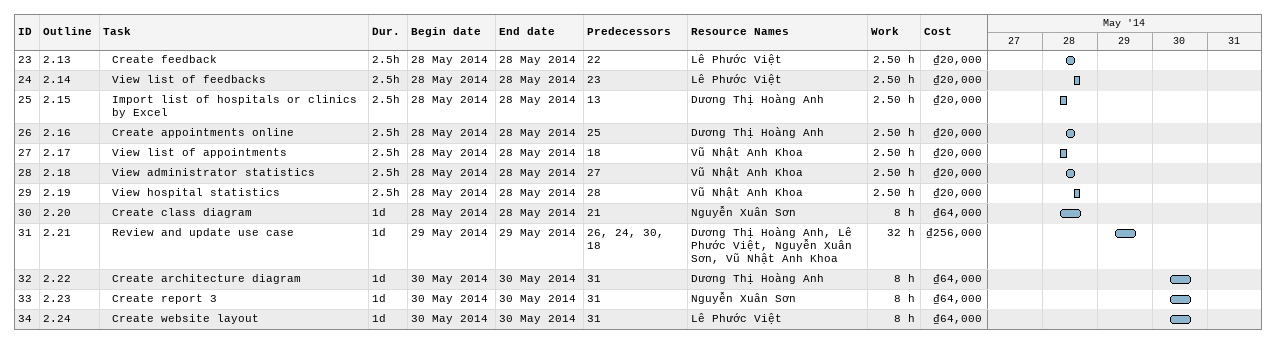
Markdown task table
| ID | WBS | Task | Duration | Start | Finish | Predecessors | Resources | Work (h) | Cost (₫) |
|---|---|---|---|---|---|---|---|---|---|
| 23 | 2.13 | Create feedback | 2.5h | 2014-05-28 | 2014-05-28 | 22 | Lê Phước Việt | 2.50 | 20000 |
| 24 | 2.14 | View list of feedbacks | 2.5h | 2014-05-28 | 2014-05-28 | 23 | Lê Phước Việt | 2.50 | 20000 |
| 25 | 2.15 | Import list of hospitals or clinics by Excel | 2.5h | 2014-05-28 | 2014-05-28 | 13 | Dương Thị Hoàng Anh | 2.50 | 20000 |
| 26 | 2.16 | Create appointments online | 2.5h | 2014-05-28 | 2014-05-28 | 25 | Dương Thị Hoàng Anh | 2.50 | 20000 |
| 27 | 2.17 | View list of appointments | 2.5h | 2014-05-28 | 2014-05-28 | 18 | Vũ Nhật Anh Khoa | 2.50 | 20000 |
| 28 | 2.18 | View administrator statistics | 2.5h | 2014-05-28 | 2014-05-28 | 27 | Vũ Nhật Anh Khoa | 2.50 | 20000 |
| 29 | 2.19 | View hospital statistics | 2.5h | 2014-05-28 | 2014-05-28 | 28 | Vũ Nhật Anh Khoa | 2.50 | 20000 |
| 30 | 2.20 | Create class diagram | 1d | 2014-05-28 | 2014-05-28 | 21 | Nguyễn Xuân Sơn | 8 | 64000 |
| 31 | 2.21 | Review and update use case | 1d | 2014-05-29 | 2014-05-29 | 26, 24, 30, 18 | Dương Thị Hoàng Anh, Lê Phước Việt, Nguyễn Xuân Sơn, Vũ Nhật Anh Khoa | 32 | 256000 |
| 32 | 2.22 | Create architecture diagram | 1d | 2014-05-30 | 2014-05-30 | 31 | Dương Thị Hoàng Anh | 8 | 64000 |
| 33 | 2.23 | Create report 3 | 1d | 2014-05-30 | 2014-05-30 | 31 | Nguyễn Xuân Sơn | 8 | 64000 |
| 34 | 2.24 | Create website layout | 1d | 2014-05-30 | 2014-05-30 | 31 | Lê Phước Việt | 8 | 64000 |
